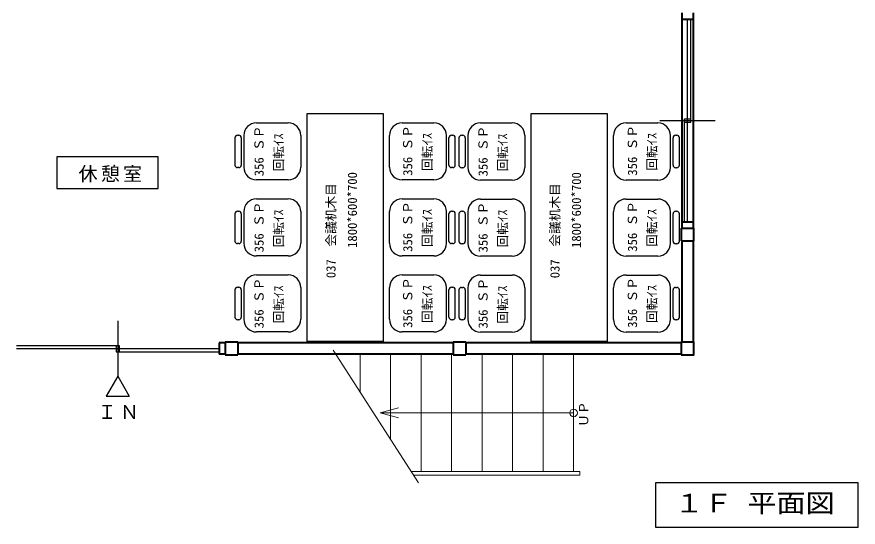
# Model space of a CAD drawing. Units: millimetres at full size, sheet at 1:50; details may follow other scales. Extents: x -8655 to 8652, y -6913 to 6546.
# Drawn here: x 2009 to 8652, y -6913 to -2887 of the extents above; entities that cross this region are included whole.
import ezdxf
from ezdxf.enums import TextEntityAlignment as Align

# ---------------------------------------------------------------- set-up
doc = ezdxf.new("R2010")
doc.units = ezdxf.units.MM
doc.header["$LTSCALE"] = 50
for name, color, linetype, lineweight in [('0-2', 2, 'Continuous', 40), ('0-3', 7, 'Continuous', 25), ('0-F', 4, 'Continuous', 18)]:
    doc.layers.add(name, color=color, linetype=linetype, lineweight=lineweight)
doc.styles.add('ＭＳ ゴシック', font='')
doc.styles.get('ＭＳ ゴシック').set_extended_font_data('MS Gothic')

msp = doc.modelspace()

# ---------------------------------------------------------------- linework, layer by layer
at = {"layer": '0-2'}
for p, q in [((7260.47, -2853.98), (7260.47, -4553.98)), ((7350.47, -2853.98), (7350.47, -4553.98)), ((7260.47, -2903.98), (7350.47, -2903.98)), ((7260.47, -4503.98), (7350.47, -4503.98)), ((7260.47, -4553.98), (7255.47, -4553.98)), ((7255.47, -4553.98), (7255.47, -4653.98)), ((7355.47, -4653.98), (7355.47, -4553.98)), ((7260.47, -4653.98), (7255.47, -4653.98)), ((7260.47, -4653.98), (7260.47, -5453.98)), ((7350.47, -4653.98), (7350.47, -5453.98)), ((3605.47, -5458.98), (3605.47, -5548.97)), ((3655.47, -5458.98), (3605.47, -5458.98)), ((3655.47, -5458.98), (3655.47, -5453.98)), ((3755.47, -5453.98), (3655.47, -5453.98)), ((3755.47, -5458.98), (3755.47, -5453.98)), ((5455.47, -5458.98), (3755.47, -5458.98)), ((5455.47, -5458.98), (5455.47, -5453.98)), ((5555.47, -5453.98), (5455.47, -5453.98)), ((5555.47, -5458.98), (5555.47, -5453.98)), ((7255.47, -5458.98), (5555.47, -5458.98)), ((3655.47, -5548.98), (3605.47, -5548.98)), ((3655.47, -5553.98), (3755.47, -5553.98)), ((5455.47, -5548.98), (3755.47, -5548.98)), ((5455.47, -5553.98), (5555.47, -5553.98)), ((7255.47, -5548.98), (5555.47, -5548.98))]:
    msp.add_line(p, q, dxfattribs=at)
at = {"layer": '0-2', "color": 7, "lineweight": 25}
for p, q in [((7305.47, -4503.98), (7305.47, -2903.98)), ((7330.47, -3716.47), (7330.47, -2903.98)), ((7087.34, -3703.98), (7523.59, -3703.98)), ((7280.47, -4503.98), (7280.47, -3691.48)), ((7280.47, -3691.48), (7330.47, -3691.48)), ((7280.47, -3716.47), (7330.47, -3716.47)), ((2805.47, -5285.85), (2805.47, -5722.1)), ((2005.46, -5478.98), (2817.97, -5478.98)), ((2005.46, -5503.98), (3605.47, -5503.98)), ((2792.97, -5478.98), (2792.97, -5528.98)), ((2817.97, -5478.98), (2817.97, -5528.98)), ((2792.97, -5528.98), (3605.47, -5528.98))]:
    msp.add_line(p, q, dxfattribs=at)
at = {"layer": '0-2', "color": 4, "lineweight": 18}
for p, q in [((4507.28, -5515.66), (5180.53, -6562.94)), ((4719.1, -5552.16), (4719.1, -5845.16)), ((4960.01, -5551.7), (4960.01, -6219.91)), ((5200.92, -5551.25), (5200.92, -6473.98)), ((5441.83, -5550.79), (5441.83, -6473.98)), ((5682.74, -5550.34), (5682.74, -6473.98)), ((5923.65, -5549.88), (5923.65, -6473.98)), ((6164.56, -5549.43), (6164.56, -6473.98)), ((6405.47, -5548.98), (6405.47, -6473.98)), ((4877.62, -6011.48), (5022.51, -6050.3)), ((5123.34, -6473.98), (6455.47, -6473.98)), ((5142.63, -6503.98), (6455.47, -6503.98)), ((6455.47, -6473.98), (6455.47, -6503.98))]:
    msp.add_line(p, q, dxfattribs=at)
at = {"layer": '0-2'}
for points in [[(7260.47, -4553.98), (7350.47, -4553.98), (7355.47, -4553.98)], [(7260.47, -4653.98), (7350.47, -4653.98), (7355.47, -4653.98)], [(3655.47, -5458.98), (3655.47, -5548.98), (3655.47, -5553.98)], [(3755.47, -5458.98), (3755.47, -5548.98), (3755.47, -5553.98)], [(5455.47, -5458.98), (5455.47, -5548.98), (5455.47, -5553.98)], [(5555.47, -5458.98), (5555.47, -5548.98), (5555.47, -5553.98)]]:
    msp.add_lwpolyline(points, dxfattribs=at)
msp.add_lwpolyline([(7255.47, -5553.98), (7355.47, -5553.98), (7355.47, -5453.98), (7255.47, -5453.98)], close=True, dxfattribs=at)
at = {"layer": '0-2', "color": 4, "lineweight": 18}
msp.add_lwpolyline([(6405.47, -6011.48), (4877.62, -6011.48), (5022.51, -5972.65)], dxfattribs=at)
msp.add_circle((6405.47, -6011.48), 30, dxfattribs=at)
at = {"layer": '0-3'}
for p, q in [((3901.57, -3723.28), (4151.57, -3723.28)), ((5051.57, -3723.28), (5301.57, -3723.28)), ((5670.4, -3724.17), (5920.4, -3724.17)), ((6820.4, -3724.17), (7070.4, -3724.17)), ((3731.57, -3840.28), (3731.57, -4056.41)), ((3751.57, -3820.28), (3761.57, -3820.28)), ((3781.57, -3840.28), (3781.57, -4056.41)), ((3801.57, -3823.28), (3801.57, -4073.28)), ((4251.57, -3823.28), (4251.57, -4073.28)), ((4951.57, -4073.28), (4951.57, -3823.28)), ((5401.57, -4073.28), (5401.57, -3823.28)), ((5421.57, -4056.28), (5421.57, -3840.15)), ((5441.57, -3820.15), (5451.57, -3820.15)), ((5471.57, -4056.28), (5471.57, -3840.15)), ((5500.4, -3841.17), (5500.4, -4057.3)), ((5520.4, -3821.17), (5530.4, -3821.17)), ((5550.4, -3841.17), (5550.4, -4057.3)), ((5570.4, -3824.17), (5570.4, -4074.17)), ((6020.4, -3824.17), (6020.4, -4074.17)), ((6720.4, -4074.17), (6720.4, -3824.17)), ((7170.4, -4074.17), (7170.4, -3824.17)), ((7190.4, -4057.17), (7190.4, -3841.04)), ((7210.4, -3821.04), (7220.4, -3821.04)), ((7240.4, -4057.17), (7240.4, -3841.04)), ((3761.57, -4076.41), (3751.57, -4076.41)), ((5451.57, -4076.28), (5441.57, -4076.28)), ((5530.4, -4077.3), (5520.4, -4077.3)), ((7220.4, -4077.17), (7210.4, -4077.17)), ((4151.57, -4173.28), (3901.57, -4173.28)), ((5301.57, -4173.28), (5051.57, -4173.28)), ((5920.4, -4174.17), (5670.4, -4174.17)), ((7070.4, -4174.17), (6820.4, -4174.17)), ((3901.57, -4323.28), (4151.57, -4323.28)), ((5051.57, -4323.28), (5301.57, -4323.28)), ((5670.4, -4324.17), (5920.4, -4324.17)), ((6820.4, -4324.17), (7070.4, -4324.17)), ((3731.57, -4440.28), (3731.57, -4656.41)), ((3751.57, -4420.28), (3761.57, -4420.28)), ((3781.57, -4440.28), (3781.57, -4656.41)), ((3801.57, -4423.28), (3801.57, -4673.28)), ((4251.57, -4423.28), (4251.57, -4673.28)), ((4951.57, -4673.28), (4951.57, -4423.28)), ((5401.57, -4673.28), (5401.57, -4423.28)), ((5421.57, -4656.28), (5421.57, -4440.15)), ((5441.57, -4420.15), (5451.57, -4420.15)), ((5471.57, -4656.28), (5471.57, -4440.15)), ((5500.4, -4441.17), (5500.4, -4657.3)), ((5520.4, -4421.17), (5530.4, -4421.17)), ((5550.4, -4441.17), (5550.4, -4657.3)), ((5570.4, -4424.17), (5570.4, -4674.17)), ((6020.4, -4424.17), (6020.4, -4674.17)), ((6720.4, -4674.17), (6720.4, -4424.17)), ((7170.4, -4674.17), (7170.4, -4424.17)), ((7190.4, -4657.17), (7190.4, -4441.04)), ((7210.4, -4421.04), (7220.4, -4421.04)), ((7240.4, -4657.17), (7240.4, -4441.04)), ((3761.57, -4676.41), (3751.57, -4676.41)), ((5451.57, -4676.28), (5441.57, -4676.28)), ((5530.4, -4677.3), (5520.4, -4677.3)), ((7220.4, -4677.17), (7210.4, -4677.17)), ((4151.57, -4773.28), (3901.57, -4773.28)), ((5301.57, -4773.28), (5051.57, -4773.28)), ((5920.4, -4774.17), (5670.4, -4774.17)), ((7070.4, -4774.17), (6820.4, -4774.17)), ((3901.57, -4923.28), (4151.57, -4923.28)), ((5051.57, -4923.28), (5301.57, -4923.28)), ((5670.4, -4924.17), (5920.4, -4924.17)), ((6820.4, -4924.17), (7070.4, -4924.17)), ((3731.57, -5040.28), (3731.57, -5256.41)), ((3751.57, -5020.28), (3761.57, -5020.28)), ((3781.57, -5040.28), (3781.57, -5256.41)), ((3801.57, -5023.28), (3801.57, -5273.28)), ((4251.57, -5023.28), (4251.57, -5273.28)), ((4951.57, -5273.28), (4951.57, -5023.28)), ((5401.57, -5273.28), (5401.57, -5023.28)), ((5421.57, -5256.28), (5421.57, -5040.15)), ((5441.57, -5020.15), (5451.57, -5020.15)), ((5471.57, -5256.28), (5471.57, -5040.15)), ((5500.4, -5041.17), (5500.4, -5257.29)), ((5520.4, -5021.17), (5530.4, -5021.17)), ((5550.4, -5041.17), (5550.4, -5257.29)), ((5570.4, -5024.17), (5570.4, -5274.17)), ((6020.4, -5024.17), (6020.4, -5274.17)), ((6720.4, -5274.17), (6720.4, -5024.17)), ((7170.4, -5274.17), (7170.4, -5024.17)), ((7190.4, -5257.17), (7190.4, -5041.04)), ((7210.4, -5021.04), (7220.4, -5021.04)), ((7240.4, -5257.17), (7240.4, -5041.04)), ((3761.57, -5276.41), (3751.57, -5276.41)), ((5451.57, -5276.28), (5441.57, -5276.28)), ((5530.4, -5277.29), (5520.4, -5277.29)), ((7220.4, -5277.17), (7210.4, -5277.17)), ((4151.57, -5373.28), (3901.57, -5373.28)), ((5301.57, -5373.28), (5051.57, -5373.28)), ((5920.4, -5374.17), (5670.4, -5374.17)), ((7070.4, -5374.17), (6820.4, -5374.17))]:
    msp.add_line(p, q, dxfattribs=at)
for points in [[(4901.57, -5448.28), (4301.57, -5448.28), (4301.57, -3648.28), (4901.57, -3648.28)], [(6670.4, -5449.17), (6070.4, -5449.17), (6070.4, -3649.17), (6670.4, -3649.17)]]:
    msp.add_lwpolyline(points, close=True, dxfattribs=at)
for centre, radius, start, end in [((3901.57, -3823.28), 100, 90, 180), ((4151.57, -3823.28), 100, 0, 90), ((5051.57, -3823.28), 100, 90, 180), ((5301.57, -3823.28), 100, 0, 90), ((5670.4, -3824.17), 100, 90, 180), ((5920.4, -3824.17), 100, 0, 90), ((6820.4, -3824.17), 100, 90, 180), ((7070.4, -3824.17), 100, 0, 90), ((3751.57, -3840.28), 20, 90, 180), ((3761.57, -3840.28), 20, 0, 90), ((5441.57, -3840.15), 20, 90, 180), ((5451.57, -3840.15), 20, 0, 90), ((5520.4, -3841.17), 20, 90, 180), ((5530.4, -3841.17), 20, 0, 90), ((7210.4, -3841.04), 20, 90, 180), ((7220.4, -3841.04), 20, 0, 90), ((3751.57, -4056.41), 20, 180, 270), ((3761.57, -4056.41), 20, 270, 0), ((3901.57, -4073.28), 100, 180, 270), ((4151.57, -4073.28), 100, 270, 0), ((5051.57, -4073.28), 100, 180, 270), ((5301.57, -4073.28), 100, 270, 0), ((5441.57, -4056.28), 20, 180, 270), ((5451.57, -4056.28), 20, 270, 0), ((5520.4, -4057.3), 20, 180, 270), ((5530.4, -4057.3), 20, 270, 0), ((5670.4, -4074.17), 100, 180, 270), ((5920.4, -4074.17), 100, 270, 0), ((6820.4, -4074.17), 100, 180, 270), ((7070.4, -4074.17), 100, 270, 0), ((7210.4, -4057.17), 20, 180, 270), ((7220.4, -4057.17), 20, 270, 0), ((3901.57, -4423.28), 100, 90, 180), ((4151.57, -4423.28), 100, 0, 90), ((5051.57, -4423.28), 100, 90, 180), ((5301.57, -4423.28), 100, 0, 90), ((5670.4, -4424.17), 100, 90, 180), ((5920.4, -4424.17), 100, 0, 90), ((6820.4, -4424.17), 100, 90, 180), ((7070.4, -4424.17), 100, 0, 90), ((3751.57, -4440.28), 20, 90, 180), ((3761.57, -4440.28), 20, 0, 90), ((5441.57, -4440.15), 20, 90, 180), ((5451.57, -4440.15), 20, 0, 90), ((5520.4, -4441.17), 20, 90, 180), ((5530.4, -4441.17), 20, 0, 90), ((7210.4, -4441.04), 20, 90, 180), ((7220.4, -4441.04), 20, 0, 90), ((3751.57, -4656.41), 20, 180, 270), ((3761.57, -4656.41), 20, 270, 0), ((3901.57, -4673.28), 100, 180, 270), ((4151.57, -4673.28), 100, 270, 0), ((5051.57, -4673.28), 100, 180, 270), ((5301.57, -4673.28), 100, 270, 0), ((5441.57, -4656.28), 20, 180, 270), ((5451.57, -4656.28), 20, 270, 0), ((5520.4, -4657.3), 20, 180, 270), ((5530.4, -4657.3), 20, 270, 0), ((5670.4, -4674.17), 100, 180, 270), ((5920.4, -4674.17), 100, 270, 0), ((6820.4, -4674.17), 100, 180, 270), ((7070.4, -4674.17), 100, 270, 0), ((7210.4, -4657.17), 20, 180, 270), ((7220.4, -4657.17), 20, 270, 0), ((3901.57, -5023.28), 100, 90, 180), ((4151.57, -5023.28), 100, 0, 90), ((5051.57, -5023.28), 100, 90, 180), ((5301.57, -5023.28), 100, 0, 90), ((5670.4, -5024.17), 100, 90, 180), ((5920.4, -5024.17), 100, 0, 90), ((6820.4, -5024.17), 100, 90, 180), ((7070.4, -5024.17), 100, 0, 90), ((3751.57, -5040.28), 20, 90, 180), ((3761.57, -5040.28), 20, 0, 90), ((5441.57, -5040.15), 20, 90, 180), ((5451.57, -5040.15), 20, 0, 90), ((5520.4, -5041.17), 20, 90, 180), ((5530.4, -5041.17), 20, 0, 90), ((7210.4, -5041.04), 20, 90, 180), ((7220.4, -5041.04), 20, 0, 90), ((3751.57, -5256.41), 20, 180, 270), ((3761.57, -5256.41), 20, 270, 0), ((3901.57, -5273.28), 100, 180, 270), ((4151.57, -5273.28), 100, 270, 0), ((5051.57, -5273.28), 100, 180, 270), ((5301.57, -5273.28), 100, 270, 0), ((5441.57, -5256.28), 20, 180, 270), ((5451.57, -5256.28), 20, 270, 0), ((5520.4, -5257.29), 20, 180, 270), ((5530.4, -5257.29), 20, 270, 0), ((5670.4, -5274.17), 100, 180, 270), ((5920.4, -5274.17), 100, 270, 0), ((6820.4, -5274.17), 100, 180, 270), ((7070.4, -5274.17), 100, 270, 0), ((7210.4, -5257.17), 20, 180, 270), ((7220.4, -5257.17), 20, 270, 0)]:
    msp.add_arc(centre, radius, start, end, dxfattribs=at)
at = {"layer": '0-F', "color": 7, "lineweight": 25}
for p, q in [((2805.47, -5722.1), (2714.91, -5878.94)), ((2805.47, -5722.1), (2896.02, -5878.94)), ((2714.91, -5878.94), (2896.02, -5878.94))]:
    msp.add_line(p, q, dxfattribs=at)
for points in [[(2325.32, -4240.96), (3125.32, -4240.96), (3125.32, -3990.96), (2325.32, -3990.96)], [(7052.48, -6913.26), (8652.48, -6913.26), (8652.48, -6563.26), (7052.48, -6563.26)]]:
    msp.add_lwpolyline(points, close=True, dxfattribs=at)

# ---------------------------------------------------------------- texts
at = {"layer": '0-2', "color": 4, "style": 'ＭＳ ゴシック'}
msp.add_text('ＵＰ', height=73.31, rotation=90, dxfattribs=at).set_placement((6543.3, -6121.61), align=Align.BOTTOM_LEFT)
at = {"layer": '0-3', "color": 4, "style": 'ＭＳ ゴシック'}
for s, p in [('356 ＳＰ', (3980.15, -4144.38)), ('356 ＳＰ', (5154.1, -4140.89)), ('356 ＳＰ', (5748.98, -4145.27)), ('356 ＳＰ', (6928.5, -4140)), ('回転ｲｽ', (4134.58, -4105.77)), ('回転ｲｽ', (5308.53, -4102.28)), ('回転ｲｽ', (5903.41, -4106.66)), ('回転ｲｽ', (7082.93, -4101.39)), ('1800*600*700', (4717.03, -4709.92)), ('1800*600*700', (6485.86, -4710.81)), ('037\u3000会議机木目', (4547.69, -4948.52)), ('037\u3000会議机木目', (6316.52, -4949.41)), ('356 ＳＰ', (3980.15, -4744.38)), ('356 ＳＰ', (5154.1, -4740.89)), ('356 ＳＰ', (5748.98, -4745.27)), ('356 ＳＰ', (6928.5, -4740)), ('回転ｲｽ', (4134.58, -4705.77)), ('回転ｲｽ', (5308.53, -4702.28)), ('回転ｲｽ', (5903.41, -4706.66)), ('回転ｲｽ', (7082.93, -4701.39)), ('356 ＳＰ', (3980.15, -5344.38)), ('356 ＳＰ', (5154.1, -5340.89)), ('356 ＳＰ', (5748.98, -5345.27)), ('356 ＳＰ', (6928.5, -5340)), ('回転ｲｽ', (4134.58, -5305.77)), ('回転ｲｽ', (5308.53, -5302.28)), ('回転ｲｽ', (5903.41, -5306.66)), ('回転ｲｽ', (7082.93, -5301.39))]:
    msp.add_text(s, height=73.31, rotation=90, dxfattribs=at).set_placement(p, align=Align.BOTTOM_LEFT)
at = {"layer": '0-F', "color": 7, "style": 'ＭＳ ゴシック', "width": 1.15}
msp.add_text('１Ｆ 平面図', height=146.6, dxfattribs=at).set_placement((7202.61, -6841.12), align=Align.BOTTOM_LEFT)
at = {"layer": '0-F', "color": 7, "char_height": 110, "attachment_point": 7, "style": 'ＭＳ ゴシック'}
for s, insert in [('\\T1.17;休憩室', (2496.89, -4192.55)), ('\\T1.17;ＩＮ', (2647.84, -6059.26))]:
    msp.add_mtext(s, dxfattribs=dict(at, insert=insert))

doc.saveas('drawing.dxf')
